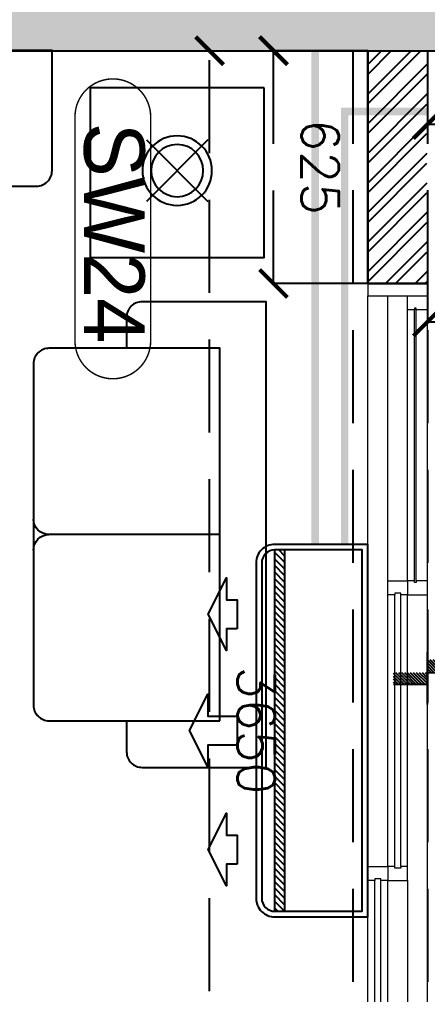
# Model space of a CAD drawing. Header units: millimetres. Extents: x -414464 to 1686, y -90036 to 108605.
# Drawn here: x -104875 to -103780, y -80968 to -78351 of the extents above; entities that cross this region are included whole.
import ezdxf

# ---------------------------------------------------------------- set-up
doc = ezdxf.new("R2010")
doc.units = ezdxf.units.MM
doc.header["$LTSCALE"] = 1000
doc.header["$MEASUREMENT"] = 0
for name, pattern in [('$1$AUDIT_D_120904163729-0', [0]), ('$36$HIDDEN', [0.375, 0.25, -0.125]), ('3BHK-A$1$AUDIT_D_120904163729-0', [0]), ('3BHK-A$1$DASHED', [0.75, 0.5, -0.25]), ('3BHK-A$1$PHANTOM2', [1.25, 0.625, -0.125, 0.125, -0.125, 0.125, -0.125]), ('AUDIT_D_120904163729-0', [0]), ('T8(T9 IS SIMILAR) - DIMENSION & TEXTING$1$HIDDEN', [0.375, 0.25, -0.125]), ('T8(T9 IS SIMILAR)$1$$0$HIDDEN', [0.375, 0.25, -0.125])]:
    doc.linetypes.add(name, pattern=pattern)
doc.layers.get('0').update_dxf_attribs({"linetype": 'AUDIT_D_120904163729-0'})
for name, color, linetype in [('$0$A-HATCH -160', 251, '$1$AUDIT_D_120904163729-0'), ('$21$A-DIMENSIONS', 2, '$36$HIDDEN'), ('3BHK-A$1$a-furniture', 8, 'Continuous'), ('3BHK-A$1$A-HATCH -160', 251, '3BHK-A$1$AUDIT_D_120904163729-0'), ('3BHK-A$1$A-INDOOR UNIT', 30, 'Continuous'), ('3BHK-A$1$a-tile drop', 3, 'Continuous'), ('3BHK-A$1$APT PLANS-typ$0$TILEDROP', 3, 'Continuous'), ('a-rcc', 3, 'Continuous'), ('T8(T9 IS SIMILAR) - DIMENSION & TEXTING$1$A-DIMENSIONS', 2, 'T8(T9 IS SIMILAR) - DIMENSION & TEXTING$1$HIDDEN'), ('T8(T9 IS SIMILAR)$1$$6$a-beam 2', 50, 'Continuous'), ('T8(T9 IS SIMILAR)$1$S-BEAM', 20, 'T8(T9 IS SIMILAR)$1$$0$HIDDEN'), ('T8_REFUGE COLUMNS$1$A-RCC COLS', 3, 'Continuous'), ('T8_TYPICAL COLUMNS$1$A-RCC COLS', 3, 'Continuous')]:
    doc.layers.add(name, color=color, linetype=linetype)
for name, color, linetype, lineweight in [('3BHK-A$1$A-AC DRAIN PIPE', 94, 'Continuous', 18), ('3BHK-A$1$A-AC PIPE', 151, 'Continuous', 20), ('3BHK-A$1$A-WALL- 160', 6, 'Continuous', 30), ('3BHK-A$1$Window', 4, 'Continuous', 20), ('T8(T9 IS SIMILAR)$1$D&W', 8, 'Continuous', 25), ('T8_REFUGE COLUMNS$1$A-COLUMN NO size reduce', 81, 'Continuous', 25)]:
    doc.layers.add(name, color=color, linetype=linetype, lineweight=lineweight)
doc.layers.add('T8_REFUGE COLUMNS$1$COL-HATCH', color=7, linetype='Continuous', lineweight=25, true_color=0xa3a3a3)
doc.styles.add('T8(T9 IS SIMILAR) - DIMENSION & TEXTING$1$Romans 1', font='romans.shx', dxfattribs={"height": 100})
doc.styles.add('T8_REFUGE COLUMNS$1$STANDARD', font='GOTHIC.TTF')
doc.dimstyles.new('T8(T9 IS SIMILAR) - DIMENSION & TEXTING$1$ALPINE S', dxfattribs={"dimscale": 0, "dimtxt": 100, "dimasz": 75, "dimexe": 0, "dimexo": 0, "dimgap": 75, "dimtad": 1, "dimdec": 0, "dimzin": 0, "dimdsep": 46, "dimtxsty": 'T8(T9 IS SIMILAR) - DIMENSION & TEXTING$1$Romans 1', "dimblk": 'T8(T9 IS SIMILAR) - DIMENSION & TEXTING$1$_ArchTick', "dimcen": 0.09, "dimclrd": 256, "dimclre": 256, "dimclrt": 7, "dimadec": 0, "dimazin": 0, "dimtfac": 1, "dimtdec": 0, "dimtofl": 0, "dimtmove": 1, "dimatfit": 0, "dimldrblk": 'T8(T9 IS SIMILAR) - DIMENSION & TEXTING$1$_Open90', "dimfxl": 1, "dimtolj": 1, "dimtzin": 0, "dimarcsym": 0})

# ---------------------------------------------------------------- blocks, each defined once
blk = doc.blocks.new('T8_REFUGE COLUMNS')
at = {"layer": 'T8_REFUGE COLUMNS$1$COL-HATCH', "linetype": 'ByBlock'}
h = blk.add_hatch(color=256, dxfattribs=at)
h.dxf.hatch_style = 1
h.paths.add_polyline_path([(1218412.1, -5714149.9), (1218662.1, -5714149.9), (1218662.1, -5709939.9), (1218412.1, -5709939.9)])
at = {"layer": 'T8_REFUGE COLUMNS$1$A-COLUMN NO size reduce', "linetype": 'ByBlock', "const_width": 3.9}
blk.add_lwpolyline([(1218839, -5711534.8, -1), (1218839, -5711331.6), (1219440.8, -5711331.6, -1), (1219440.8, -5711534.8)], format="xyb", close=True, dxfattribs=at)
at = {"layer": 'T8_REFUGE COLUMNS$1$A-RCC COLS', "linetype": 'ByBlock'}
blk.add_lwpolyline([(1218412.1, -5714149.9), (1218662.1, -5714149.9), (1218662.1, -5709939.9), (1218412.1, -5709939.9)], close=True, dxfattribs=at)
at = {"layer": 'T8_REFUGE COLUMNS$1$A-COLUMN NO size reduce', "linetype": 'ByBlock', "insert": (1218855.2, -5711347.8), "char_height": 162.5, "attachment_point": 1, "style": 'T8_REFUGE COLUMNS$1$STANDARD'}
blk.add_mtext_dynamic_manual_height_columns('SW24', width=444.685, gutter_width=500, heights=[0], dxfattribs=at)
blk = doc.blocks.new('T8_TYPICAL COLUMNS')
at = {"layer": 'T8_TYPICAL COLUMNS$1$A-RCC COLS', "linetype": 'ByBlock'}
blk.add_blockref('T8_REFUGE COLUMNS', (0, 0), dxfattribs=at)
blk = doc.blocks.new('3BHK-A$1$2400')
at = {"layer": '3BHK-A$1$Window', "color": 1, "lineweight": 13}
for p, q in [((1151176.5, -5692111.9), (1148842.5, -5692111.9)), ((1149607.5, -5692111.9), (1148880, -5692111.9)), ((1149607.5, -5692165.3), (1148880, -5692165.3)), ((1150373.7, -5692165.3), (1149645, -5692165.3)), ((1150411.2, -5692165.3), (1151176.5, -5692165.3)), ((1149607.5, -5692218.6), (1148842.5, -5692218.6)), ((1150373.7, -5692218.6), (1149645, -5692218.6)), ((1151139, -5692218.6), (1150411.2, -5692218.6)), ((1150373.7, -5692271.9), (1148842.5, -5692271.9)), ((1151139, -5692271.9), (1150411.2, -5692271.9))]:
    blk.add_line(p, q, dxfattribs=at)
at = {"layer": '3BHK-A$1$Window', "color": 5, "lineweight": 13}
for p, q in [((1149607.5, -5692142.2), (1148880, -5692142.2)), ((1149607.5, -5692146.7), (1148880, -5692146.7)), ((1150373.7, -5692183.8), (1149645, -5692183.8)), ((1150373.7, -5692200), (1149645, -5692200)), ((1151139, -5692237.2), (1150411.2, -5692237.2)), ((1151139, -5692253.3), (1150411.2, -5692253.3))]:
    blk.add_line(p, q, dxfattribs=at)
at = {"layer": '3BHK-A$1$Window', "color": 4, "lineweight": 13}
for points in [[(1148842.5, -5692111.9), (1148809.5, -5692111.9), (1148809.5, -5692271.9), (1148842.5, -5692271.9)], [(1148880, -5692146.7), (1148880, -5692165.3), (1148842.5, -5692165.3), (1148842.5, -5692111.9), (1148880, -5692111.9), (1148880, -5692142.2), (1148875.5, -5692142.2), (1148875.5, -5692146.7)], [(1149607.5, -5692146.7), (1149607.5, -5692165.3), (1149645, -5692165.3), (1149645, -5692111.9), (1149607.5, -5692111.9), (1149607.5, -5692142.2), (1149612, -5692142.2), (1149612, -5692146.7)], [(1151209.5, -5692111.9), (1151176.5, -5692111.9), (1151176.5, -5692271.9), (1151209.5, -5692271.9)], [(1149645, -5692200), (1149645, -5692218.6), (1149607.5, -5692218.6), (1149607.5, -5692165.3), (1149645, -5692165.3), (1149645, -5692183.8), (1149640.5, -5692183.8), (1149640.5, -5692200)], [(1150373.7, -5692200), (1150373.7, -5692218.6), (1150411.2, -5692218.6), (1150411.2, -5692165.3), (1150373.7, -5692165.3), (1150373.7, -5692183.8), (1150378.2, -5692183.8), (1150378.2, -5692200)], [(1150411.2, -5692253.3), (1150411.2, -5692271.9), (1150373.7, -5692271.9), (1150373.7, -5692218.6), (1150411.2, -5692218.6), (1150411.2, -5692237.2), (1150406.7, -5692237.2), (1150406.7, -5692253.3)], [(1151139, -5692253.3), (1151139, -5692271.9), (1151176.5, -5692271.9), (1151176.5, -5692218.6), (1151139, -5692218.6), (1151139, -5692237.2), (1151143.5, -5692237.2), (1151143.5, -5692253.3)]]:
    blk.add_lwpolyline(points, close=True, dxfattribs=at)
blk = doc.blocks.new('3BHK-A$1$TILE DROP -x')
at = {"layer": '3BHK-A$1$APT PLANS-typ$0$TILEDROP'}
h = blk.add_hatch(dxfattribs=at)
h.set_pattern_fill('ACET-2D-ANSI31', color=8, scale=90, angle=90, style=0)
h.set_pattern_definition([(135, (-851695.914, 5365039.183), (-7.954951288, -7.954951288), [])])
h.paths.add_polyline_path([(-58323.9, -19205.9), (-58323.9, -19023.7), (-58261.5, -19023.7), (-58261.5, -19205.9)])
edge = h.paths.add_edge_path()
edge.add_line((-58323.9, -19381.2), (-58393.7, -19381.2))
edge.add_line((-58323.9, -19205.9), (-58323.9, -19381.2))
edge.add_line((-58393.1, -19205.9), (-58323.9, -19205.9))
edge.add_line((-58393.1, -19381.2), (-58393.1, -19205.9))
at = {"layer": '3BHK-A$1$APT PLANS-typ$0$TILEDROP', "color": 1}
blk.add_line((-58153.9, -19205.9), (-58434, -19205.9), dxfattribs=at)
at = {"layer": '3BHK-A$1$APT PLANS-typ$0$TILEDROP', "color": 20, "const_width": 10}
for points in [[(-58261.5, -19205.9), (-58261.5, -19023.7)], [(-58323.9, -19381.2), (-58323.9, -19205.9)], [(-58323.9, -19205.9), (-58261.5, -19205.9)]]:
    blk.add_lwpolyline(points, dxfattribs=at)
blk = doc.blocks.new('3BHK-A$1$1.5tr')
at = {"layer": '3BHK-A$1$A-INDOOR UNIT'}
h = blk.add_hatch(dxfattribs=at)
h.set_pattern_fill('ANSI31', color=3, scale=100, style=0)
h.paths.add_polyline_path([(222.8, 485), (251, 485), (251, -485), (222.8, -485)])
for points in [[(300, 450), (300, -450, -0.414214), (250, -500), (0, -500), (0, 500), (250, 500, -0.414214)], [(285, 450), (285, -450, -0.414214), (250, -485), (15, -485), (15, 485), (250, 485, -0.414214)]]:
    blk.add_lwpolyline(points, format="xyb", close=True, dxfattribs=at)
at = {"layer": '3BHK-A$1$A-INDOOR UNIT', "color": 3}
blk.add_lwpolyline([(222.8, 485), (251, 485), (251, -485), (222.8, -485)], close=True, dxfattribs=at)
at = {"layer": '3BHK-A$1$A-INDOOR UNIT', "color": 0, "ltscale": 300}
for points in [[(350.5, 273.3), (379.7, 273.3), (379.7, 214.8), (428.5, 312.3), (379.7, 409.8), (379.7, 351.3), (350.5, 351.3)], [(350.5, -39), (429.7, -39), (429.7, -97.5), (478.5, 0), (429.7, 97.5), (429.7, 39), (350.5, 39)], [(350.5, -358.3), (379.7, -358.3), (379.7, -416.8), (428.5, -319.3), (379.7, -221.8), (379.7, -280.3), (350.5, -280.3)]]:
    blk.add_lwpolyline(points, close=True, dxfattribs=at)
blk = doc.blocks.new('3BHK-A')
at = {"layer": '3BHK-A$1$A-HATCH -160', "linetype": 'ByBlock'}
h = blk.add_hatch(dxfattribs=at)
h.set_pattern_fill('ANSI32', color=256, scale=150)
h.set_pattern_definition([(45, (-0.65, 1285.594), (-39.77475644, 39.77475644), []), (45, (25.864, 1285.594), (-39.77475644, 39.77475644), [])])
h.paths.add_polyline_path([(1193257.5, -5710589.8), (1193882.6, -5710590), (1193882.6, -5710749.9), (1193257.5, -5710749.8)])
at = {"layer": '3BHK-A$1$A-AC DRAIN PIPE', "linetype": '3BHK-A$1$PHANTOM2', "ltscale": 0.1, "const_width": 20, "elevation": 0.1}
blk.add_lwpolyline([(1197924, -5710551.8), (1197842, -5710551.8), (1197842, -5710223.8), (1194188.4, -5710223.8), (1194188.4, -5710890.1), (1192557.7, -5710890.1)], dxfattribs=at)
at = {"layer": '3BHK-A$1$A-AC PIPE', "linetype": '3BHK-A$1$DASHED', "ltscale": 0.1, "const_width": 20, "elevation": -0.5}
blk.add_lwpolyline([(1193719.8, -5710588.3), (1193719.8, -5710810.7), (1192557.7, -5710810.7)], dxfattribs=at)
at = {"layer": '3BHK-A$1$a-furniture'}
for p, q in [((1192584, -5711146.2, 0), (1192584, -5711604.6, 0)), ((1192584, -5711146.2, 0), (1192584, -5711604.6, 0)), ((1193643.5, -5711342.9, 0), (1193478.5, -5711177.9, 0)), ((1193643.5, -5711177.9, 0), (1193478.5, -5711342.9, 0))]:
    blk.add_line(p, q, dxfattribs=at)
at = {"layer": '3BHK-A$1$a-furniture', "elevation": 0}
for points in [[(1192084, -5711396.2), (1192000.7, -5711396.2, -0.414214), (1191959, -5711354.6), (1191959, -5711021.2), (1193209, -5711021.3), (1193209, -5711354.6, -0.414214), (1193167.4, -5711396.3), (1193084, -5711396.3)], [(1193519.3, -5711721.3), (1193519.3, -5711637.9, -0.414214), (1193561, -5711596.3), (1193883.3, -5711596.3), (1193883.3, -5713346.3), (1193560.9, -5713346.3, -0.414214), (1193519.3, -5713304.6), (1193519.3, -5713221.3)]]:
    blk.add_lwpolyline(points, format="xyb", dxfattribs=at)
blk.add_lwpolyline([(1193783.3, -5711027.1), (1193783.3, -5711493.7), (1193327.6, -5711493.7), (1193327.7, -5711027.1)], close=True, dxfattribs=at)
blk.add_lwpolyline([(1192084, -5711146.2), (1193084, -5711146.3), (1193084, -5711604.6, -0.414214), (1193042.3, -5711646.3), (1192125.7, -5711646.2, -0.414214), (1192084, -5711604.6)], format="xyb", close=True, dxfattribs=at)
at = {"layer": '3BHK-A$1$a-furniture'}
for radius in [93.3, 70]:
    blk.add_circle((1193561, -5711260.4, -0.6), radius, dxfattribs=at)
for centre, start, end in [((1192542.3, -5711604.6, -0.6), 269.9987, 359.9987), ((1192625.7, -5711604.6, -0.6), 179.9983, 269.9983)]:
    blk.add_arc(centre, 41.7, start, end, dxfattribs=at)
at = {"layer": '3BHK-A$1$A-WALL- 160', "linetype": 'ByBlock'}
for p, q in [((1193257.5, -5710588.5, 0), (1193257.5, -5710748.5, 0)), ((1193257.5, -5710748.5, 0), (1193882.6, -5710748.5, 0))]:
    blk.add_line(p, q, dxfattribs=at)
at = {"layer": '3BHK-A$1$A-INDOOR UNIT', "rotation": 270}
blk.add_blockref('3BHK-A$1$1.5tr', (1192057.7, -5710748.6, -0.1), dxfattribs=at)
at = {"layer": '3BHK-A$1$a-tile drop', "xscale": 0.5, "yscale": 0.5, "zscale": 0.5, "rotation": 180}
blk.add_blockref('3BHK-A$1$TILE DROP -x', (1163051, -5720191.7, 0), dxfattribs=at)
at = {"layer": '3BHK-A$1$A-WALL- 160', "linetype": 'ByBlock', "xscale": -1}
blk.add_blockref('3BHK-A$1$2400', (2342066.9, -18476.6, 0), dxfattribs=at)
blk = doc.blocks.new('T8(T9 IS SIMILAR) - DIMENSION & TEXTING$1$_ArchTick')
at = {"color": 0, "linetype": 'ByBlock', "const_width": 0.15}
blk.add_lwpolyline([(-0.5, -0.5), (0.5, 0.5)], dxfattribs=at)
blk = doc.blocks.new('*D1472')
at = {"layer": 'T8(T9 IS SIMILAR) - DIMENSION & TEXTING$1$A-DIMENSIONS', "linetype": 'T8(T9 IS SIMILAR) - DIMENSION & TEXTING$1$HIDDEN', "lineweight": -2, "transparency": 16777216}
for p, q in [((1218661.9, -5711204.3), (1218661.9, -5711173.4)), ((1222311.7, -5711204.3), (1222311.7, -5711173.4))]:
    blk.add_line(p, q, dxfattribs=at)
at = {"layer": 'T8(T9 IS SIMILAR) - DIMENSION & TEXTING$1$A-DIMENSIONS', "lineweight": -2, "transparency": 16777216}
blk.add_line((1222311.7, -5711173.4), (1218661.9, -5711173.4), dxfattribs=at)
at = {"layer": 'T8(T9 IS SIMILAR) - DIMENSION & TEXTING$1$A-DIMENSIONS', "linetype": 'ByBlock', "lineweight": -2, "transparency": 16777216, "xscale": 75, "yscale": 75, "zscale": 75, "rotation": 180}
blk.add_blockref('T8(T9 IS SIMILAR) - DIMENSION & TEXTING$1$_ArchTick', (1218661.9, -5711173.4), dxfattribs=at)
at = {"layer": 'T8(T9 IS SIMILAR) - DIMENSION & TEXTING$1$A-DIMENSIONS', "linetype": 'ByBlock', "lineweight": -2, "transparency": 16777216, "xscale": 75, "yscale": 75, "zscale": 75}
blk.add_blockref('T8(T9 IS SIMILAR) - DIMENSION & TEXTING$1$_ArchTick', (1222311.7, -5711173.4), dxfattribs=at)
at = {"layer": 'T8(T9 IS SIMILAR) - DIMENSION & TEXTING$1$A-DIMENSIONS', "color": 7, "linetype": 'ByBlock', "transparency": 16777216, "insert": (1220486.8, -5711048.4), "char_height": 100, "attachment_point": 5, "style": 'T8(T9 IS SIMILAR) - DIMENSION & TEXTING$1$Romans 1'}
blk.add_mtext('\\A1;3650', dxfattribs=at)
blk = doc.blocks.new('T8(T9 IS SIMILAR) - DIMENSION & TEXTING$1$_Open90')
at = {"color": 0, "linetype": 'ByBlock', "lineweight": -2}
for p, q in [((-0.5, 0.5), (0, 0)), ((0, 0), (-1, 0)), ((0, 0), (-0.5, -0.5))]:
    blk.add_line(p, q, dxfattribs=at)
blk = doc.blocks.new('*D1473')
at = {"layer": 'T8(T9 IS SIMILAR) - DIMENSION & TEXTING$1$A-DIMENSIONS', "linetype": 'T8(T9 IS SIMILAR) - DIMENSION & TEXTING$1$HIDDEN', "lineweight": -2, "transparency": 16777216}
for p, q in [((1218661.9, -5710748.9), (1218661.9, -5711001.9)), ((1219286.7, -5710748.9), (1219286.7, -5711001.9))]:
    blk.add_line(p, q, dxfattribs=at)
at = {"layer": 'T8(T9 IS SIMILAR) - DIMENSION & TEXTING$1$A-DIMENSIONS', "lineweight": -2, "transparency": 16777216}
blk.add_line((1219286.7, -5711001.9), (1218661.9, -5711001.9), dxfattribs=at)
at = {"layer": 'T8(T9 IS SIMILAR) - DIMENSION & TEXTING$1$A-DIMENSIONS', "linetype": 'ByBlock', "lineweight": -2, "transparency": 16777216, "xscale": 75, "yscale": 75, "zscale": 75, "rotation": 180}
blk.add_blockref('T8(T9 IS SIMILAR) - DIMENSION & TEXTING$1$_ArchTick', (1218661.9, -5711001.9), dxfattribs=at)
at = {"layer": 'T8(T9 IS SIMILAR) - DIMENSION & TEXTING$1$A-DIMENSIONS', "linetype": 'ByBlock', "lineweight": -2, "transparency": 16777216, "xscale": 75, "yscale": 75, "zscale": 75}
blk.add_blockref('T8(T9 IS SIMILAR) - DIMENSION & TEXTING$1$_ArchTick', (1219286.7, -5711001.9), dxfattribs=at)
at = {"layer": 'T8(T9 IS SIMILAR) - DIMENSION & TEXTING$1$A-DIMENSIONS', "color": 7, "linetype": 'ByBlock', "transparency": 16777216, "insert": (1218974.3, -5710876.9), "char_height": 100, "attachment_point": 5, "style": 'T8(T9 IS SIMILAR) - DIMENSION & TEXTING$1$Romans 1'}
blk.add_mtext('\\A1;625', dxfattribs=at)
blk = doc.blocks.new('*D1476')
at = {"layer": 'T8(T9 IS SIMILAR) - DIMENSION & TEXTING$1$A-DIMENSIONS', "linetype": 'T8(T9 IS SIMILAR) - DIMENSION & TEXTING$1$HIDDEN', "lineweight": -2, "transparency": 16777216}
for p, q in [((1219286.6, -5709088.9), (1219390, -5709088.9)), ((1219286.7, -5710588.9), (1219390, -5710588.9))]:
    blk.add_line(p, q, dxfattribs=at)
at = {"layer": 'T8(T9 IS SIMILAR) - DIMENSION & TEXTING$1$A-DIMENSIONS', "lineweight": -2, "transparency": 16777216}
blk.add_line((1219390, -5710588.9), (1219390, -5709088.9), dxfattribs=at)
at = {"layer": 'T8(T9 IS SIMILAR) - DIMENSION & TEXTING$1$A-DIMENSIONS', "linetype": 'ByBlock', "lineweight": -2, "transparency": 16777216, "xscale": 75, "yscale": 75, "zscale": 75}
for p, rotation in [((1219390, -5709088.9), 90), ((1219390, -5710588.9), 270)]:
    blk.add_blockref('T8(T9 IS SIMILAR) - DIMENSION & TEXTING$1$_ArchTick', p, dxfattribs=dict(at, rotation=rotation))
at = {"layer": 'T8(T9 IS SIMILAR) - DIMENSION & TEXTING$1$A-DIMENSIONS', "color": 7, "linetype": 'ByBlock', "transparency": 16777216, "insert": (1219265, -5709838.9), "char_height": 100, "attachment_point": 5, "rotation": 90, "style": 'T8(T9 IS SIMILAR) - DIMENSION & TEXTING$1$Romans 1'}
blk.add_mtext('\\A1;1500', dxfattribs=at)
blk = doc.blocks.new('*D1478')
at = {"layer": 'T8(T9 IS SIMILAR) - DIMENSION & TEXTING$1$A-DIMENSIONS', "linetype": 'T8(T9 IS SIMILAR) - DIMENSION & TEXTING$1$HIDDEN', "lineweight": -2, "transparency": 16777216}
for p, q in [((1218869.8, -5710039), (1218859.9, -5710039)), ((1218869.8, -5710588.9), (1218859.9, -5710588.9))]:
    blk.add_line(p, q, dxfattribs=at)
at = {"layer": 'T8(T9 IS SIMILAR) - DIMENSION & TEXTING$1$A-DIMENSIONS', "lineweight": -2, "transparency": 16777216}
blk.add_line((1218859.9, -5710039), (1218859.9, -5710588.9), dxfattribs=at)
at = {"layer": 'T8(T9 IS SIMILAR) - DIMENSION & TEXTING$1$A-DIMENSIONS', "linetype": 'ByBlock', "lineweight": -2, "transparency": 16777216, "xscale": 75, "yscale": 75, "zscale": 75}
for p, rotation in [((1218859.9, -5710039), 90), ((1218859.9, -5710588.9), 270)]:
    blk.add_blockref('T8(T9 IS SIMILAR) - DIMENSION & TEXTING$1$_ArchTick', p, dxfattribs=dict(at, rotation=rotation))
at = {"layer": 'T8(T9 IS SIMILAR) - DIMENSION & TEXTING$1$A-DIMENSIONS', "color": 7, "linetype": 'ByBlock', "transparency": 16777216, "insert": (1218734.9, -5710313.9), "char_height": 100, "attachment_point": 5, "rotation": 90, "style": 'T8(T9 IS SIMILAR) - DIMENSION & TEXTING$1$Romans 1'}
blk.add_mtext('\\A1;550', dxfattribs=at)
blk = doc.blocks.new('T8(T9 IS SIMILAR) - DIMENSION & TEXTING')
at = {"layer": 'T8(T9 IS SIMILAR) - DIMENSION & TEXTING$1$A-DIMENSIONS', "linetype": 'ByBlock'}
for base, p1, p2, picture, middle in [((1219390, -5709088.9, 0.5), (1219286.7, -5710588.9, 0.5), (1219286.6, -5709088.9, 0.5), '*D1476', (1219265, -5709838.9, 0.5)), ((1218859.9, -5710588.9, 0.5), (1218869.8, -5710039, 0.5), (1218869.8, -5710588.9, 0.5), '*D1478', (1218734.9, -5710313.9, 0.5))]:
    dim = blk.add_linear_dim(base=base, p1=p1, p2=p2, angle=90, dimstyle='T8(T9 IS SIMILAR) - DIMENSION & TEXTING$1$ALPINE S', override={"dimscale": 1, "dimfxl": 5, "dimarcsym": 1}, dxfattribs=at)
    dim.commit()
    dim.dimension.update_dxf_attribs({"geometry": picture, "text_midpoint": middle})
for base, p1, p2, picture, middle in [((1218661.9, -5711001.9, 0.5), (1219286.7, -5710748.9, 0.5), (1218661.9, -5710748.9, 0.5), '*D1473', (1218974.3, -5710876.9, 0.5)), ((1218661.9, -5711173.4, 0.5), (1222311.7, -5711204.3, 0.9), (1218661.9, -5711204.3, 0.9), '*D1472', (1220486.8, -5711048.4, 0.5))]:
    dim = blk.add_linear_dim(base=base, p1=p1, p2=p2, dimstyle='T8(T9 IS SIMILAR) - DIMENSION & TEXTING$1$ALPINE S', override={"dimscale": 1, "dimfxl": 5, "dimarcsym": 1}, dxfattribs=at)
    dim.commit()
    dim.dimension.update_dxf_attribs({"geometry": picture, "text_midpoint": middle})
blk = doc.blocks.new('T8(T9 IS SIMILAR)')
at = {"layer": 'T8(T9 IS SIMILAR)$1$D&W', "linetype": 'ByBlock'}
blk.add_blockref('T8_TYPICAL COLUMNS', (0, 0), dxfattribs=at)
at = {"layer": 'T8(T9 IS SIMILAR)$1$D&W', "linetype": 'ByBlock', "xscale": -1}
blk.add_blockref('3BHK-A', (2412544.6, 0, 0.5), dxfattribs=at)
at = {"layer": 'T8(T9 IS SIMILAR)$1$$6$a-beam 2', "linetype": 'ByBlock'}
blk.add_blockref('T8(T9 IS SIMILAR) - DIMENSION & TEXTING', (0, 0), dxfattribs=at)
at = {"layer": 'T8(T9 IS SIMILAR)$1$S-BEAM'}
for p, q in [((1218661.5, -5710588.8, -0.5), (1222311.3, -5710588.8, -0.5)), ((1218661.5, -5710788.8, -0.5), (1222311.3, -5710788.8, -0.5))]:
    blk.add_line(p, q, dxfattribs=at)
blk = doc.blocks.new('A$C48506478')
at = {"layer": '$21$A-DIMENSIONS', "linetype": 'ByBlock'}
blk.add_blockref('T8(T9 IS SIMILAR)', (-1195542.6, 5727884.6), dxfattribs=at)
at = {"layer": '$0$A-HATCH -160', "linetype": 'ByBlock'}
blk.add_blockref('T8(T9 IS SIMILAR) - DIMENSION & TEXTING', (-1195542.6, 5727884.6), dxfattribs=at)

msp = doc.modelspace()

# ---------------------------------------------------------------- block references
at = {"layer": 'a-rcc', "linetype": 'ByBlock', "rotation": 270}
msp.add_blockref('A$C48506478', (-121076, -55315.3, 0), dxfattribs=at)

doc.saveas('drawing.dxf')
